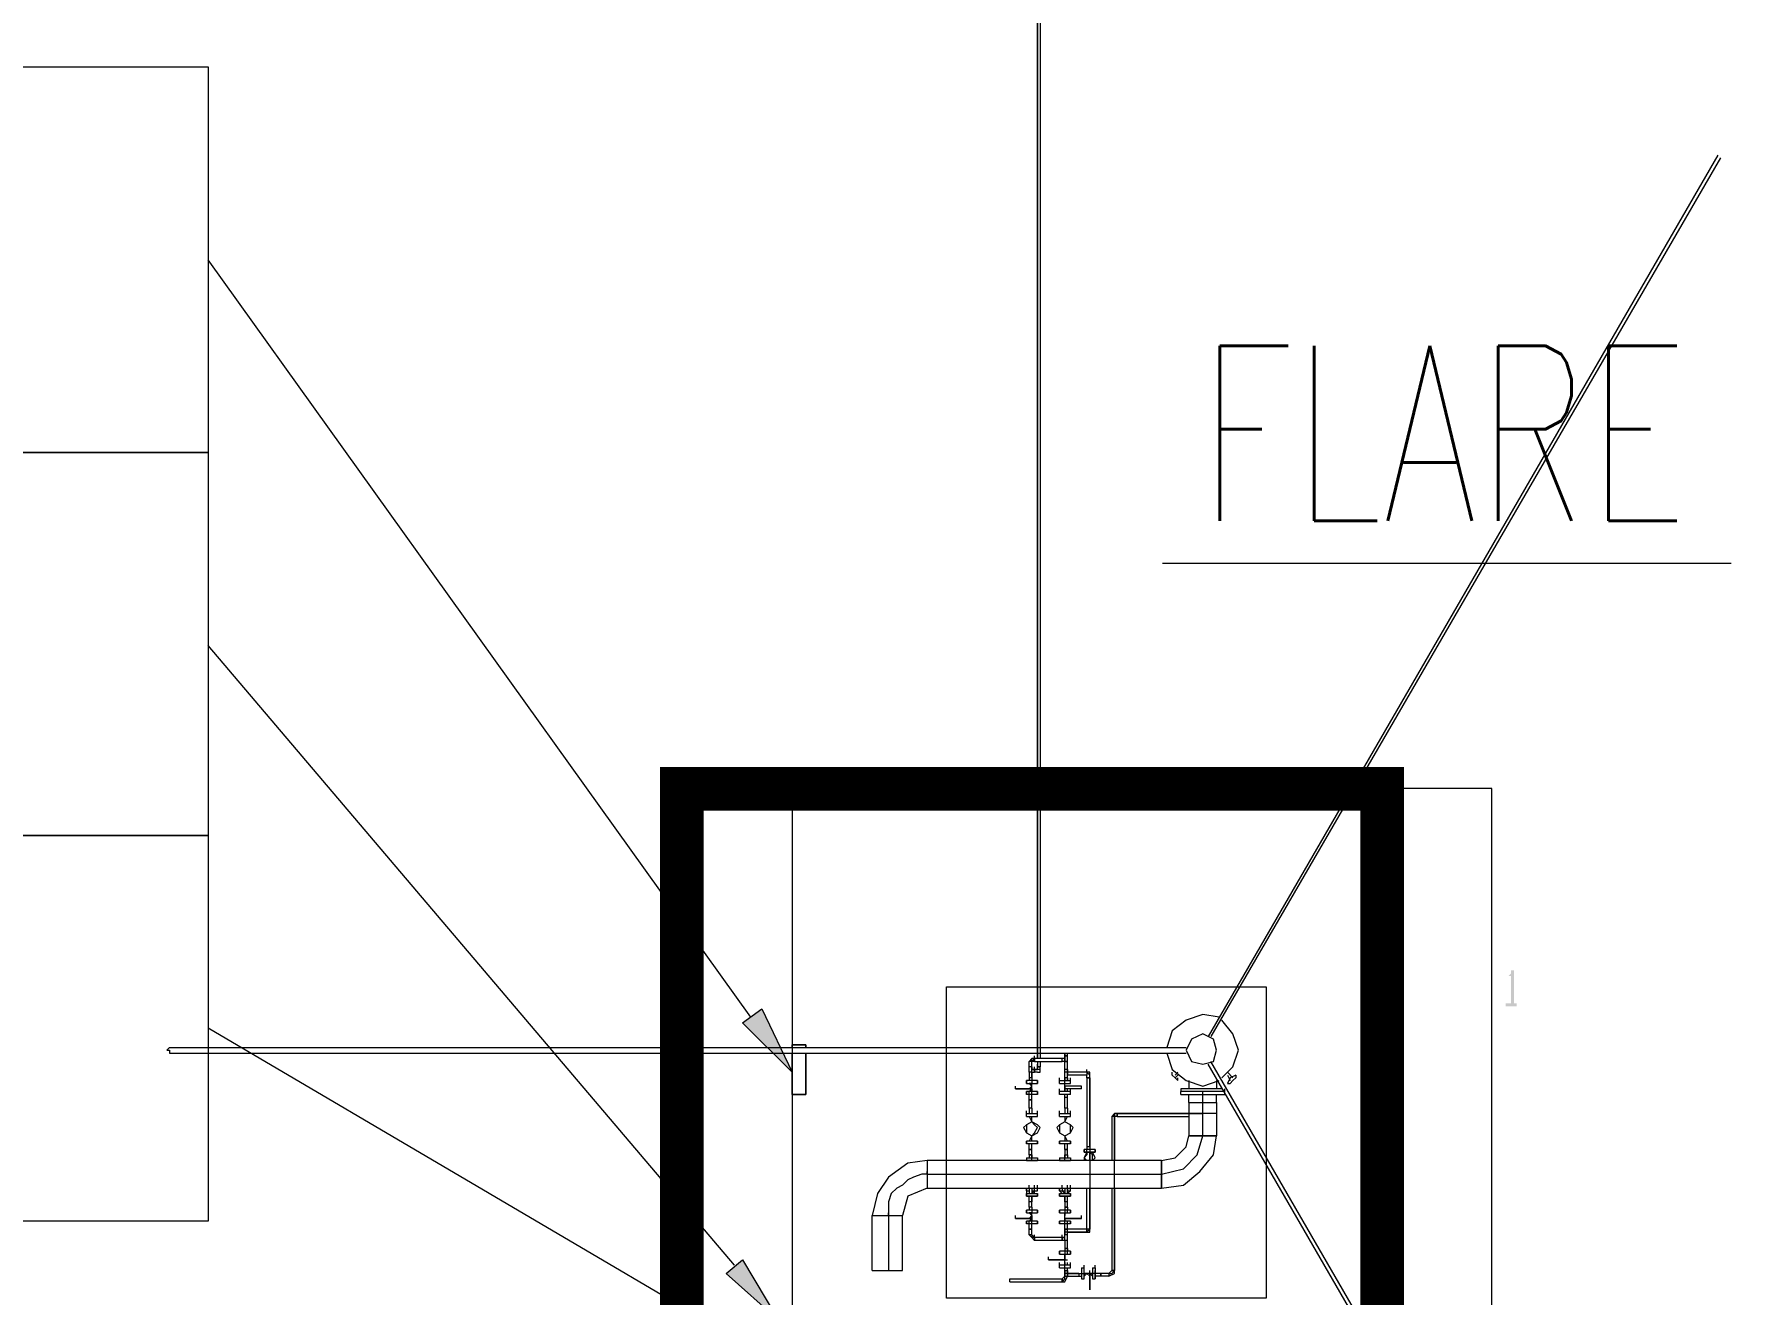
# Model space of a CAD drawing. Header units: inches. Extents: x -1128 to 651, y 96 to 845.
# Drawn here: x -930.64 to -913.14, y 730.48 to 743.47 of the extents above; entities that cross this region are included whole.
import ezdxf
from ezdxf.enums import TextEntityAlignment as Align

# ---------------------------------------------------------------- set-up
doc = ezdxf.new("R2010")
doc.units = ezdxf.units.IN
doc.header["$MEASUREMENT"] = 0
doc.linetypes.add('DIVIDE', pattern=[1.25, 0.5, -0.25, 0, -0.25, 0, -0.25])
for name, color, linetype, lineweight in [('Cables', 7, 'Continuous', 0), ('Equipment', 7, 'Continuous', 0), ('Layout', 6, 'Continuous', 18)]:
    doc.layers.add(name, color=color, linetype=linetype, lineweight=lineweight)
doc.layers.add('Layer 1', color=7, linetype='Continuous')
doc.styles.add('HZTXT', font='txt_qlt.shx', dxfattribs={"width": 0.7, "bigfont": 'hztxt.shx'})

msp = doc.modelspace()

# ---------------------------------------------------------------- hatches: boundary and pattern name
at = {"layer": 'Layer 1', "true_color": 0xffffff}
h = msp.add_hatch(color=7, dxfattribs=at)
edge = h.paths.add_edge_path()
edge.add_spline(control_points=[(-916.831, 733.79), (-916.831, 733.79), (-916.831, 733.478), (-916.831, 733.478), (-916.831, 733.478), (-916.774, 733.478), (-916.774, 733.478), (-916.774, 733.478), (-916.802, 733.478), (-916.802, 733.478), (-916.802, 733.478), (-916.802, 733.648), (-916.802, 733.648), (-916.802, 733.648), (-916.717, 733.648), (-916.717, 733.648), (-916.717, 733.648), (-916.802, 733.648), (-916.802, 733.648), (-916.802, 733.648), (-916.802, 733.79), (-916.802, 733.79), (-916.802, 733.79), (-916.774, 733.79), (-916.774, 733.79), (-916.774, 733.79), (-916.831, 733.79), (-916.831, 733.79)], knot_values=[0, 0, 0, 0, 1, 1, 1, 2, 2, 2, 3, 3, 3, 4, 4, 4, 5, 5, 5, 6, 6, 6, 7, 7, 7, 8, 8, 8, 9, 9, 9, 9], degree=3, periodic=0)
h = msp.add_hatch(color=7, dxfattribs=at)
edge = h.paths.add_edge_path()
edge.add_spline(control_points=[(-915.382, 733.818), (-915.382, 733.818), (-915.411, 733.818), (-915.411, 733.818), (-915.411, 733.818), (-915.411, 733.79), (-915.411, 733.79), (-915.411, 733.79), (-915.439, 733.762), (-915.439, 733.762), (-915.439, 733.762), (-915.467, 733.762), (-915.467, 733.762), (-915.467, 733.762), (-915.439, 733.762), (-915.439, 733.762), (-915.439, 733.762), (-915.411, 733.762), (-915.411, 733.762), (-915.411, 733.762), (-915.411, 733.733), (-915.411, 733.733), (-915.411, 733.733), (-915.411, 733.478), (-915.411, 733.478), (-915.411, 733.478), (-915.439, 733.478), (-915.439, 733.478), (-915.439, 733.478), (-915.467, 733.478), (-915.467, 733.478), (-915.467, 733.478), (-915.467, 733.449), (-915.467, 733.449), (-915.467, 733.449), (-915.354, 733.449), (-915.354, 733.449), (-915.354, 733.449), (-915.354, 733.478), (-915.354, 733.478), (-915.354, 733.478), (-915.382, 733.478), (-915.382, 733.478), (-915.382, 733.478), (-915.382, 733.818), (-915.382, 733.818)], knot_values=[0, 0, 0, 0, 1, 1, 1, 2, 2, 2, 3, 3, 3, 4, 4, 4, 5, 5, 5, 6, 6, 6, 7, 7, 7, 8, 8, 8, 9, 9, 9, 10, 10, 10, 11, 11, 11, 12, 12, 12, 13, 13, 13, 14, 14, 14, 15, 15, 15, 15], degree=3, periodic=0)
at = {"layer": 'Layer 1', "lineweight": 0}
for points in [[(-923.135, 733.421), (-922.823, 732.768), (-923.334, 733.279)], [(-923.334, 730.836), (-922.965, 730.212), (-923.505, 730.694)]]:
    msp.add_hatch(color=0, dxfattribs=at).paths.add_polyline_path(points)

# ---------------------------------------------------------------- linework, layer by layer
at = {"layer": 'Cables', "color": 0, "lineweight": 0}
for points in [[(-920.295, 732.91), (-920.295, 752.721)], [(-920.295, 752.721), (-920.295, 732.966)], [(-920.267, 752.721), (-920.267, 732.966)]]:
    msp.add_lwpolyline(points, dxfattribs=at)
at = {"layer": 'Equipment', "color": 0}
for points in [[(-913.281, 742.225), (-918.535, 733.137)], [(-913.252, 742.196), (-918.506, 733.137)], [(-922.823, 723.055), (-915.609, 723.055), (-915.609, 735.693), (-922.823, 735.693), (-922.823, 723.055)], [(-918.591, 733.364), (-918.762, 733.307), (-918.904, 733.194), (-918.961, 733.023)], [(-918.421, 733.336), (-918.591, 733.364), (-918.762, 733.307), (-918.904, 733.194), (-918.961, 733.023)], [(-918.421, 733.336), (-918.591, 733.364)], [(-918.392, 732.711), (-918.279, 732.824), (-918.222, 732.995), (-918.279, 733.165), (-918.392, 733.307)], [(-918.392, 732.711), (-918.279, 732.824), (-918.222, 732.995), (-918.279, 733.165), (-918.392, 733.307)], [(-918.449, 732.995), (-918.478, 733.108), (-918.591, 733.165), (-918.705, 733.108), (-918.762, 732.995), (-918.705, 732.881), (-918.591, 732.853), (-918.478, 732.881), (-918.449, 732.995), (-918.478, 733.108), (-918.591, 733.165), (-918.705, 733.108), (-918.762, 732.995), (-918.705, 732.881), (-918.591, 732.853), (-918.478, 732.881), (-918.449, 732.995)], [(-918.961, 732.966), (-918.904, 732.796), (-918.762, 732.682), (-918.591, 732.626), (-918.421, 732.682)], [(-918.961, 732.966), (-918.904, 732.796), (-918.762, 732.682), (-918.591, 732.626), (-918.421, 732.682)], [(-920.352, 732.824), (-920.352, 732.881), (-920.381, 732.881)], [(-920.352, 732.824), (-920.381, 732.824), (-920.381, 732.881)], [(-920.381, 732.768), (-920.381, 732.824)], [(-920.352, 732.824), (-920.381, 732.824)], [(-920.352, 732.768), (-920.352, 732.711), (-920.381, 732.711)], [(-920.352, 732.768), (-920.381, 732.768), (-920.381, 732.711)], [(-920.352, 732.768), (-920.381, 732.768)], [(-920.352, 732.824), (-920.352, 732.881)], [(-920.352, 732.768), (-920.352, 732.824)], [(-920.352, 732.824), (-920.352, 732.796), (-920.324, 732.796)], [(-920.324, 732.796), (-920.352, 732.796)], [(-920.352, 732.768), (-920.352, 732.796)], [(-920.352, 732.768), (-920.352, 732.796)], [(-920.352, 732.711), (-920.352, 732.768)], [(-920.352, 732.768), (-920.324, 732.768)], [(-920.324, 732.796), (-920.324, 732.824)], [(-920.324, 732.768), (-920.324, 732.796)], [(-920.324, 732.796), (-920.295, 732.796)], [(-920.324, 732.796), (-920.324, 732.768)], [(-920.295, 732.768), (-920.267, 732.768), (-920.267, 732.796), (-920.324, 732.796)], [(-920.295, 732.768), (-920.324, 732.768)], [(-920.295, 732.881), (-920.295, 732.824)], [(-920.295, 732.824), (-920.295, 732.853)], [(-920.295, 732.824), (-920.295, 732.853)], [(-920.295, 732.796), (-920.295, 732.824), (-920.267, 732.824)], [(-920.267, 732.824), (-920.295, 732.824)], [(-920.267, 732.796), (-920.295, 732.796)], [(-920.295, 732.768), (-920.267, 732.768), (-920.267, 732.796)], [(-920.267, 732.881), (-920.267, 732.824)], [(-920.267, 732.796), (-920.267, 732.824)], [(-920.011, 732.796), (-920.011, 732.881), (-919.983, 732.881)], [(-919.983, 732.796), (-920.011, 732.796), (-920.011, 732.881)], [(-920.011, 732.711), (-920.011, 732.796)], [(-920.011, 732.711), (-920.011, 732.796)], [(-919.983, 732.796), (-920.011, 732.796)], [(-919.983, 732.768), (-920.011, 732.768)], [(-919.983, 732.796), (-919.983, 732.881)], [(-919.983, 732.768), (-919.983, 732.796)], [(-919.983, 732.796), (-919.983, 732.768)], [(-919.983, 732.739), (-919.983, 732.768)], [(-919.983, 732.739), (-919.983, 732.768)], [(-919.784, 732.768), (-919.983, 732.768), (-919.983, 732.739)], [(-919.784, 732.768), (-919.784, 732.739), (-919.983, 732.739)], [(-919.784, 732.768), (-919.983, 732.768)], [(-919.983, 732.711), (-919.983, 732.739)], [(-919.784, 732.768), (-919.784, 732.796)], [(-919.756, 732.711), (-919.756, 732.739), (-919.784, 732.768), (-919.784, 732.739)], [(-919.784, 732.711), (-919.756, 732.711), (-919.756, 732.768), (-919.784, 732.768)], [(-919.784, 732.711), (-919.784, 732.739)], [(-919.756, 732.711), (-919.756, 732.739)], [(-918.904, 732.739), (-918.904, 732.768)], [(-918.847, 732.682), (-918.875, 732.711), (-918.904, 732.739)], [(-918.847, 732.682), (-918.875, 732.711), (-918.904, 732.739)], [(-918.847, 732.768), (-918.875, 732.739)], [(-918.847, 732.739), (-918.875, 732.711)], [(-913.281, 723.765), (-918.535, 732.853)], [(-913.252, 723.793), (-918.506, 732.881)], [(-918.336, 732.768), (-918.279, 732.711)], [(-918.251, 732.739), (-918.307, 732.711), (-918.336, 732.654)], [(-918.336, 732.739), (-918.307, 732.682)], [(-920.522, 732.597), (-920.522, 732.626)], [(-920.295, 732.682), (-920.409, 732.682)], [(-920.409, 732.682), (-920.409, 732.654)], [(-920.409, 732.654), (-920.409, 732.682)], [(-920.409, 732.654), (-920.352, 732.654)], [(-920.409, 732.654), (-920.295, 732.654)], [(-920.409, 732.654), (-920.295, 732.654)], [(-920.409, 732.54), (-920.409, 732.569)], [(-920.295, 732.569), (-920.409, 732.569)], [(-920.409, 732.569), (-920.409, 732.54)], [(-920.352, 732.711), (-920.381, 732.711)], [(-920.381, 732.711), (-920.381, 732.682)], [(-920.352, 732.54), (-920.352, 732.654), (-920.381, 732.654)], [(-920.352, 732.626), (-920.381, 732.654)], [(-920.352, 732.597), (-920.381, 732.597), (-920.352, 732.626)], [(-920.352, 732.597), (-920.381, 732.569)], [(-920.381, 732.54), (-920.381, 732.569)], [(-920.352, 732.711), (-920.352, 732.654), (-920.295, 732.654)], [(-920.352, 732.711), (-920.352, 732.682)], [(-920.352, 732.626), (-920.352, 732.654)], [(-920.352, 732.597), (-920.352, 732.626)], [(-920.352, 732.597), (-920.352, 732.626)], [(-920.352, 732.597), (-920.352, 732.569)], [(-920.352, 732.54), (-920.352, 732.569)], [(-920.295, 732.682), (-920.295, 732.654)], [(-920.295, 732.654), (-920.295, 732.682)], [(-920.295, 732.54), (-920.295, 732.569)], [(-920.295, 732.569), (-920.295, 732.54)], [(-920.068, 732.682), (-920.068, 732.711)], [(-920.068, 732.682), (-919.955, 732.682)], [(-920.068, 732.654), (-920.068, 732.682)], [(-920.068, 732.682), (-919.955, 732.682)], [(-920.068, 732.682), (-920.011, 732.682)], [(-920.068, 732.654), (-919.955, 732.654)], [(-920.068, 732.569), (-920.068, 732.597)], [(-919.955, 732.569), (-920.068, 732.569)], [(-919.955, 732.569), (-920.068, 732.569)], [(-920.068, 732.54), (-920.068, 732.569)], [(-919.983, 732.711), (-920.011, 732.711)], [(-920.011, 732.682), (-920.011, 732.711)], [(-920.011, 732.711), (-920.011, 732.682), (-919.955, 732.682)], [(-919.983, 732.711), (-920.011, 732.711)], [(-920.011, 732.711), (-920.011, 732.682)], [(-920.011, 732.569), (-920.011, 732.682), (-919.983, 732.682)], [(-920.011, 732.626), (-920.011, 732.654)], [(-920.011, 732.626), (-920.011, 732.654)], [(-920.011, 732.626), (-920.011, 732.654)], [(-920.011, 732.626), (-920.011, 732.654)], [(-920.011, 732.597), (-920.011, 732.626)], [(-920.011, 732.626), (-920.011, 732.597)], [(-919.841, 732.626), (-920.011, 732.626)], [(-920.011, 732.597), (-920.011, 732.569)], [(-920.011, 732.597), (-920.011, 732.569)], [(-919.841, 732.597), (-920.011, 732.597)], [(-919.983, 732.569), (-920.011, 732.569)], [(-919.983, 732.682), (-919.983, 732.711)], [(-919.983, 732.711), (-919.983, 732.682)], [(-919.983, 732.569), (-919.983, 732.597)], [(-919.955, 732.682), (-919.955, 732.711)], [(-919.955, 732.654), (-919.955, 732.682)], [(-919.955, 732.569), (-919.955, 732.597)], [(-919.955, 732.54), (-919.955, 732.569)], [(-919.841, 732.597), (-919.841, 732.626)], [(-919.756, 732.711), (-919.756, 732.001), (-919.784, 732.001)], [(-919.756, 732.711), (-919.784, 732.711), (-919.784, 732.001)], [(-919.756, 732.001), (-919.756, 732.711)], [(-918.847, 732.682), (-918.847, 732.711)], [(-918.392, 732.597), (-918.818, 732.597)], [(-918.818, 732.597), (-918.818, 732.569)], [(-918.591, 732.455), (-918.591, 732.569), (-918.818, 732.569)], [(-918.818, 732.54), (-918.818, 732.569)], [(-918.364, 732.569), (-918.818, 732.569)], [(-918.733, 732.682), (-918.733, 732.597)], [(-918.364, 732.569), (-918.591, 732.569)], [(-918.449, 732.682), (-918.449, 732.597)], [(-918.364, 732.569), (-918.364, 732.597)], [(-918.364, 732.54), (-918.364, 732.569)], [(-918.336, 732.654), (-918.307, 732.654)], [(-920.352, 732.398), (-920.352, 732.54), (-920.409, 732.54)], [(-920.295, 732.54), (-920.409, 732.54)], [(-920.295, 732.54), (-920.409, 732.54)], [(-920.381, 732.484), (-920.381, 732.54)], [(-920.352, 732.54), (-920.381, 732.54)], [(-920.352, 732.398), (-920.352, 732.484), (-920.381, 732.484)], [(-920.352, 732.398), (-920.381, 732.398), (-920.381, 732.484)], [(-920.381, 732.484), (-920.352, 732.484)], [(-920.352, 732.398), (-920.381, 732.398)], [(-920.381, 732.398), (-920.381, 732.342)], [(-920.295, 732.54), (-920.352, 732.54)], [(-920.352, 732.484), (-920.352, 732.54)], [(-920.352, 732.398), (-920.352, 732.342), (-920.295, 732.342)], [(-920.352, 732.398), (-920.352, 732.342)], [(-920.011, 732.512), (-920.011, 732.54), (-920.068, 732.54)], [(-919.955, 732.54), (-920.068, 732.54)], [(-919.955, 732.54), (-920.011, 732.54)], [(-920.011, 732.512), (-920.011, 732.54)], [(-920.011, 732.398), (-920.011, 732.512), (-919.983, 732.512)], [(-919.983, 732.398), (-920.011, 732.398), (-920.011, 732.512)], [(-920.011, 732.512), (-919.983, 732.512)], [(-920.011, 732.398), (-920.011, 732.342), (-919.955, 732.342)], [(-919.983, 732.398), (-920.011, 732.398)], [(-920.011, 732.398), (-920.011, 732.342)], [(-919.983, 732.512), (-919.983, 732.54)], [(-919.983, 732.398), (-919.983, 732.512)], [(-919.983, 732.398), (-919.983, 732.342)], [(-918.818, 732.54), (-918.364, 732.54)], [(-918.733, 732.455), (-918.733, 732.54)], [(-918.733, 732.455), (-918.449, 732.455)], [(-918.733, 732.455), (-918.449, 732.455), (-918.449, 732.342)], [(-918.733, 732.455), (-918.733, 732.342)], [(-918.591, 732.114), (-918.591, 732.455)], [(-918.449, 732.455), (-918.449, 732.54)], [(-920.267, 732.2), (-920.295, 732.228), (-920.352, 732.256), (-920.409, 732.228), (-920.437, 732.2), (-920.409, 732.143), (-920.352, 732.114), (-920.295, 732.143), (-920.267, 732.2)], [(-920.409, 732.342), (-920.409, 732.37)], [(-920.409, 732.342), (-920.295, 732.342)], [(-920.409, 732.342), (-920.352, 732.342)], [(-920.409, 732.342), (-920.295, 732.342)], [(-920.409, 732.313), (-920.409, 732.342)], [(-920.409, 732.313), (-920.295, 732.313)], [(-920.295, 732.2), (-920.324, 732.228), (-920.352, 732.256), (-920.409, 732.228), (-920.409, 732.143), (-920.352, 732.114), (-920.324, 732.143), (-920.295, 732.2)], [(-920.381, 732.313), (-920.352, 732.256), (-920.352, 732.313)], [(-920.295, 732.342), (-920.295, 732.37)], [(-920.295, 732.313), (-920.295, 732.342)], [(-919.926, 732.2), (-919.955, 732.228), (-920.011, 732.256), (-920.068, 732.228), (-920.096, 732.2), (-920.068, 732.143), (-920.011, 732.114), (-919.955, 732.143), (-919.926, 732.2)], [(-920.068, 732.342), (-920.068, 732.37)], [(-920.068, 732.342), (-919.955, 732.342)], [(-920.068, 732.313), (-920.068, 732.342)], [(-920.068, 732.342), (-919.955, 732.342)], [(-920.068, 732.342), (-920.011, 732.342)], [(-920.068, 732.313), (-919.955, 732.313)], [(-919.955, 732.2), (-919.955, 732.228), (-920.011, 732.256), (-920.068, 732.228), (-920.068, 732.143), (-920.011, 732.114), (-919.955, 732.143), (-919.955, 732.2)], [(-920.011, 732.313), (-920.011, 732.256), (-919.983, 732.313)], [(-919.955, 732.342), (-919.955, 732.37)], [(-919.955, 732.313), (-919.955, 732.342)], [(-919.472, 732.342), (-919.5, 732.342), (-919.5, 732.313), (-919.528, 732.313)], [(-919.472, 732.313), (-919.472, 732.342), (-919.5, 732.342), (-919.528, 732.313)], [(-919.5, 730.723), (-919.5, 732.313), (-919.528, 732.313)], [(-919.528, 732.313), (-919.528, 731.859)], [(-919.5, 732.313), (-919.5, 732.342)], [(-919.5, 732.313), (-919.5, 731.859)], [(-919.472, 732.313), (-919.5, 732.313)], [(-919.472, 732.342), (-918.62, 732.342)], [(-919.472, 732.342), (-919.472, 732.313), (-918.733, 732.313)], [(-918.733, 732.342), (-919.472, 732.342)], [(-918.449, 732.342), (-918.733, 732.342)], [(-918.733, 732.342), (-918.733, 732.114)], [(-918.62, 732.342), (-918.591, 732.342)], [(-918.591, 732.342), (-918.591, 732.37)], [(-918.449, 732.342), (-918.449, 732.114)], [(-920.409, 732.029), (-920.409, 732.058)], [(-920.295, 732.058), (-920.409, 732.058)], [(-920.409, 732.058), (-920.409, 732.029)], [(-920.352, 731.972), (-920.352, 732.029), (-920.409, 732.029)], [(-920.295, 732.029), (-920.409, 732.029)], [(-920.295, 732.029), (-920.409, 732.029)], [(-920.352, 732.058), (-920.352, 732.114), (-920.381, 732.058)], [(-920.381, 731.972), (-920.381, 732.029)], [(-920.295, 732.029), (-920.352, 732.029)], [(-920.352, 731.972), (-920.352, 732.029)], [(-920.295, 732.029), (-920.295, 732.058)], [(-920.295, 732.058), (-920.295, 732.029)], [(-920.068, 732.029), (-920.068, 732.058)], [(-919.955, 732.058), (-920.068, 732.058)], [(-920.068, 732.058), (-920.068, 732.029)], [(-920.011, 731.972), (-920.011, 732.029), (-920.068, 732.029)], [(-919.955, 732.029), (-920.068, 732.029)], [(-919.955, 732.029), (-920.068, 732.029)], [(-919.983, 732.058), (-920.011, 732.114), (-920.011, 732.058)], [(-919.955, 732.029), (-920.011, 732.029)], [(-920.011, 731.972), (-920.011, 732.029)], [(-919.983, 731.972), (-919.983, 732.029)], [(-919.955, 732.029), (-919.955, 732.058)], [(-919.955, 732.058), (-919.955, 732.029)], [(-919.017, 731.717), (-918.79, 731.774), (-918.648, 731.916), (-918.591, 732.114)], [(-919.017, 731.575), (-918.79, 731.603), (-918.62, 731.745), (-918.478, 731.916), (-918.449, 732.114)], [(-919.017, 731.859), (-918.875, 731.887), (-918.762, 732.001), (-918.733, 732.114)], [(-918.449, 732.114), (-918.733, 732.114)], [(-918.733, 732.114), (-918.449, 732.114)], [(-918.591, 732.114), (-918.591, 732.143)], [(-921.431, 731.859), (-921.63, 731.83), (-921.829, 731.688), (-921.942, 731.518), (-921.999, 731.291)], [(-921.431, 731.859), (-921.431, 731.575), (-919.017, 731.575)], [(-919.017, 731.859), (-921.431, 731.859)], [(-920.409, 731.887), (-920.409, 731.859)], [(-920.409, 731.887), (-920.295, 731.887)], [(-920.409, 731.859), (-920.295, 731.859)], [(-920.381, 731.972), (-920.352, 731.972)], [(-920.352, 731.916), (-920.352, 731.972), (-920.381, 731.972)], [(-920.352, 731.916), (-920.381, 731.916), (-920.381, 731.972)], [(-920.381, 731.916), (-920.381, 731.887)], [(-920.381, 731.916), (-920.352, 731.916)], [(-920.352, 731.916), (-920.352, 731.972)], [(-920.352, 731.916), (-920.352, 731.887)], [(-920.352, 731.859), (-920.352, 731.916)], [(-920.295, 731.887), (-920.295, 731.859)], [(-920.068, 731.887), (-920.068, 731.859)], [(-920.068, 731.887), (-919.955, 731.887)], [(-920.068, 731.859), (-919.955, 731.859)], [(-920.011, 731.972), (-920.011, 731.916), (-919.983, 731.916)], [(-919.983, 731.972), (-920.011, 731.972), (-920.011, 731.916)], [(-920.011, 731.972), (-919.983, 731.972)], [(-920.011, 731.916), (-920.011, 731.887)], [(-920.011, 731.916), (-919.983, 731.916)], [(-920.011, 731.859), (-920.011, 731.916)], [(-919.983, 731.916), (-919.983, 731.972)], [(-919.983, 731.916), (-919.983, 731.887)], [(-919.955, 731.887), (-919.955, 731.859)], [(-919.812, 731.944), (-919.812, 731.972)], [(-919.699, 731.972), (-919.812, 731.972)], [(-919.812, 731.972), (-919.812, 731.944)], [(-919.784, 731.944), (-919.756, 731.944), (-919.812, 731.944)], [(-919.784, 731.944), (-919.812, 731.944)], [(-919.727, 731.859), (-919.699, 731.887), (-919.727, 731.944), (-919.784, 731.944), (-919.812, 731.887), (-919.812, 731.859)], [(-919.727, 731.859), (-919.727, 731.916), (-919.756, 731.944), (-919.784, 731.944), (-919.784, 731.916), (-919.812, 731.887), (-919.784, 731.859)], [(-919.812, 731.944), (-919.756, 731.944)], [(-919.756, 732.001), (-919.784, 732.001)], [(-919.784, 732.001), (-919.784, 731.972)], [(-919.784, 731.944), (-919.784, 731.972)], [(-919.756, 732.001), (-919.756, 731.944), (-919.699, 731.944)], [(-919.756, 732.001), (-919.756, 731.972)], [(-919.756, 731.944), (-919.756, 731.83)], [(-919.756, 731.916), (-919.756, 731.944)], [(-919.699, 731.944), (-919.756, 731.944)], [(-919.756, 731.916), (-919.756, 731.944)], [(-919.756, 731.887), (-919.756, 731.916)], [(-919.699, 731.944), (-919.727, 731.944)], [(-919.699, 731.944), (-919.699, 731.972)], [(-919.699, 731.972), (-919.699, 731.944)], [(-919.017, 731.575), (-919.017, 731.859)], [(-919.017, 731.859), (-919.017, 731.575)], [(-921.431, 731.717), (-921.488, 731.717), (-921.573, 731.688), (-921.63, 731.66), (-921.687, 731.603), (-921.744, 731.575), (-921.801, 731.518), (-921.829, 731.433), (-921.829, 731.291)], [(-921.431, 731.717), (-919.017, 731.717)], [(-919.756, 731.774), (-919.756, 731.149), (-919.784, 731.149), (-919.784, 731.575)], [(-919.756, 731.83), (-919.756, 731.774)], [(-919.017, 731.717), (-919.017, 731.745)], [(-921.431, 731.575), (-921.63, 731.49), (-921.687, 731.291)], [(-920.409, 731.575), (-920.409, 731.546), (-920.381, 731.546), (-920.381, 731.518)], [(-920.409, 731.546), (-920.409, 731.575)], [(-920.409, 731.546), (-920.409, 731.518), (-920.381, 731.518)], [(-920.409, 731.518), (-920.409, 731.49)], [(-920.409, 731.518), (-920.295, 731.518)], [(-920.409, 731.49), (-920.409, 731.518)], [(-920.381, 731.575), (-920.381, 731.603)], [(-920.381, 731.575), (-920.381, 731.546)], [(-920.381, 731.575), (-920.381, 731.518)], [(-920.352, 731.546), (-920.324, 731.546), (-920.324, 731.575)], [(-920.352, 731.518), (-920.324, 731.546), (-920.295, 731.546), (-920.295, 731.575)], [(-920.352, 731.575), (-920.352, 731.518)], [(-920.352, 731.518), (-920.324, 731.518), (-920.324, 731.546), (-920.295, 731.546)], [(-920.324, 731.575), (-920.324, 731.603)], [(-920.295, 731.575), (-920.295, 731.603)], [(-920.295, 731.546), (-920.295, 731.575)], [(-920.295, 731.518), (-920.295, 731.49)], [(-920.295, 731.49), (-920.295, 731.518)], [(-920.068, 731.575), (-920.068, 731.546), (-920.04, 731.546), (-920.011, 731.518)], [(-920.068, 731.546), (-920.068, 731.575)], [(-920.068, 731.546), (-920.04, 731.518), (-920.011, 731.518)], [(-920.068, 731.49), (-920.068, 731.518)], [(-920.068, 731.518), (-920.068, 731.49)], [(-920.068, 731.518), (-919.955, 731.518)], [(-920.04, 731.575), (-920.04, 731.603)], [(-920.04, 731.575), (-920.04, 731.546), (-920.011, 731.546)], [(-920.011, 731.575), (-920.011, 731.518)], [(-919.983, 731.575), (-919.983, 731.603)], [(-919.983, 731.546), (-919.983, 731.575)], [(-919.983, 731.518), (-919.983, 731.546), (-919.955, 731.546), (-919.955, 731.575)], [(-919.983, 731.575), (-919.983, 731.518)], [(-919.983, 731.518), (-919.955, 731.546)], [(-919.955, 731.575), (-919.955, 731.603)], [(-919.955, 731.546), (-919.955, 731.575)], [(-919.955, 731.49), (-919.955, 731.518)], [(-919.955, 731.518), (-919.955, 731.49)], [(-919.756, 731.149), (-919.756, 731.575)], [(-919.528, 731.575), (-919.528, 730.723)], [(-919.5, 731.575), (-919.5, 730.723)], [(-920.409, 731.49), (-920.295, 731.49)], [(-920.295, 731.348), (-920.409, 731.348)], [(-920.409, 731.348), (-920.409, 731.319)], [(-920.409, 731.319), (-920.409, 731.348)], [(-920.381, 731.433), (-920.381, 731.49)], [(-920.352, 731.376), (-920.352, 731.433), (-920.381, 731.433)], [(-920.352, 731.376), (-920.381, 731.376), (-920.381, 731.433)], [(-920.352, 731.433), (-920.381, 731.433)], [(-920.352, 731.376), (-920.381, 731.376)], [(-920.381, 731.376), (-920.381, 731.348)], [(-920.352, 731.49), (-920.352, 731.433)], [(-920.352, 731.433), (-920.352, 731.49)], [(-920.352, 731.376), (-920.352, 731.433)], [(-920.352, 731.376), (-920.352, 731.319), (-920.295, 731.319)], [(-920.352, 731.376), (-920.352, 731.348)], [(-920.295, 731.348), (-920.295, 731.319)], [(-920.295, 731.319), (-920.295, 731.348)], [(-920.068, 731.49), (-919.955, 731.49)], [(-919.955, 731.348), (-920.068, 731.348)], [(-920.068, 731.348), (-920.068, 731.319)], [(-920.068, 731.319), (-920.068, 731.348)], [(-920.011, 731.49), (-920.011, 731.433)], [(-920.011, 731.433), (-920.011, 731.49)], [(-919.983, 731.433), (-920.011, 731.433)], [(-920.011, 731.433), (-920.011, 731.376), (-919.983, 731.376)], [(-919.983, 731.433), (-920.011, 731.433), (-920.011, 731.376)], [(-920.011, 731.376), (-920.011, 731.319), (-919.955, 731.319)], [(-919.983, 731.376), (-920.011, 731.376)], [(-920.011, 731.376), (-920.011, 731.348)], [(-919.983, 731.433), (-919.983, 731.49)], [(-919.983, 731.376), (-919.983, 731.433)], [(-919.983, 731.376), (-919.983, 731.348)], [(-919.983, 731.319), (-919.983, 731.348)], [(-919.955, 731.348), (-919.955, 731.319)], [(-919.955, 731.319), (-919.955, 731.348)], [(-921.999, 731.291), (-921.687, 731.291)], [(-921.999, 730.723), (-921.999, 731.291)], [(-921.999, 731.291), (-921.687, 731.291)], [(-921.829, 731.291), (-921.829, 731.319)], [(-921.829, 731.291), (-921.829, 731.319)], [(-921.829, 731.291), (-921.829, 730.723)], [(-921.687, 730.723), (-921.687, 731.291)], [(-920.522, 731.262), (-920.522, 731.291)], [(-920.409, 731.319), (-920.352, 731.319)], [(-920.409, 731.319), (-920.295, 731.319)], [(-920.409, 731.319), (-920.295, 731.319)], [(-920.409, 731.206), (-920.409, 731.234)], [(-920.295, 731.234), (-920.409, 731.234)], [(-920.409, 731.234), (-920.409, 731.206)], [(-920.352, 731.149), (-920.352, 731.206), (-920.409, 731.206)], [(-920.295, 731.206), (-920.409, 731.206)], [(-920.295, 731.206), (-920.409, 731.206)], [(-920.352, 731.206), (-920.352, 731.319), (-920.381, 731.319)], [(-920.352, 731.291), (-920.381, 731.319)], [(-920.352, 731.262), (-920.381, 731.262), (-920.352, 731.291), (-920.352, 731.262)], [(-920.352, 731.262), (-920.381, 731.234)], [(-920.381, 731.206), (-920.381, 731.234)], [(-920.381, 731.149), (-920.381, 731.206)], [(-920.352, 731.206), (-920.381, 731.206)], [(-920.381, 731.149), (-920.352, 731.149)], [(-920.352, 731.092), (-920.352, 731.149), (-920.381, 731.149)], [(-920.352, 731.092), (-920.381, 731.092), (-920.381, 731.149)], [(-920.352, 731.291), (-920.352, 731.319)], [(-920.352, 731.291), (-920.352, 731.319)], [(-920.352, 731.262), (-920.352, 731.291)], [(-920.352, 731.262), (-920.352, 731.234)], [(-920.352, 731.206), (-920.352, 731.234)], [(-920.295, 731.206), (-920.352, 731.206)], [(-920.352, 731.149), (-920.352, 731.206)], [(-920.352, 731.092), (-920.352, 731.149)], [(-920.295, 731.206), (-920.295, 731.234)], [(-920.295, 731.234), (-920.295, 731.206)], [(-920.068, 731.319), (-920.011, 731.319)], [(-920.068, 731.319), (-919.955, 731.319)], [(-920.068, 731.319), (-919.955, 731.319)], [(-919.955, 731.234), (-920.068, 731.234)], [(-920.068, 731.234), (-920.068, 731.206)], [(-920.068, 731.206), (-920.068, 731.234)], [(-919.955, 731.206), (-920.068, 731.206)], [(-920.011, 731.149), (-920.011, 731.206), (-920.068, 731.206)], [(-919.955, 731.206), (-920.068, 731.206)], [(-920.011, 731.206), (-920.011, 731.319), (-919.983, 731.319)], [(-920.011, 731.262), (-920.011, 731.291)], [(-920.011, 731.262), (-920.011, 731.291)], [(-920.011, 731.262), (-920.011, 731.291)], [(-920.011, 731.262), (-920.011, 731.234)], [(-920.011, 731.262), (-920.011, 731.234)], [(-920.011, 731.206), (-920.011, 731.234)], [(-919.983, 731.206), (-920.011, 731.206)], [(-919.955, 731.206), (-920.011, 731.206)], [(-920.011, 731.149), (-920.011, 731.206)], [(-920.011, 731.149), (-920.011, 731.177)], [(-920.011, 731.149), (-920.011, 731.092)], [(-920.011, 731.092), (-920.011, 731.149)], [(-919.983, 731.149), (-920.011, 731.149)], [(-920.011, 731.149), (-919.983, 731.149)], [(-919.983, 731.206), (-919.983, 731.234)], [(-919.983, 731.149), (-919.983, 731.206)], [(-919.983, 731.149), (-919.983, 731.177)], [(-919.784, 731.12), (-919.983, 731.12), (-919.983, 731.149)], [(-919.784, 731.12), (-919.784, 731.149), (-919.983, 731.149)], [(-919.983, 731.12), (-919.983, 731.149)], [(-919.983, 731.12), (-919.983, 731.149)], [(-919.983, 731.12), (-919.983, 731.149)], [(-919.955, 731.234), (-919.955, 731.206)], [(-919.955, 731.206), (-919.955, 731.234)], [(-919.841, 731.262), (-919.841, 731.291)], [(-919.784, 731.149), (-919.784, 731.177)], [(-919.784, 731.12), (-919.784, 731.149)], [(-919.784, 731.12), (-919.784, 731.149)], [(-919.756, 731.149), (-919.784, 731.12)], [(-919.756, 731.149), (-919.784, 731.149), (-919.784, 731.12), (-919.756, 731.12), (-919.756, 731.149)], [(-919.756, 731.149), (-919.756, 731.177)], [(-920.352, 731.092), (-920.381, 731.092)], [(-920.381, 731.092), (-920.352, 731.064), (-920.324, 731.035)], [(-920.352, 731.092), (-920.352, 731.12)], [(-920.352, 731.092), (-920.352, 731.064), (-920.324, 731.064)], [(-920.352, 731.092), (-920.324, 731.064)], [(-920.324, 731.064), (-920.324, 731.092)], [(-920.324, 731.064), (-920.324, 731.092)], [(-920.324, 731.064), (-920.324, 731.035)], [(-920.04, 731.064), (-920.324, 731.064), (-920.324, 731.035)], [(-920.04, 731.064), (-920.04, 731.035), (-920.324, 731.035)], [(-920.04, 731.064), (-920.324, 731.064)], [(-920.04, 731.064), (-920.04, 731.092)], [(-920.04, 731.064), (-920.011, 731.064)], [(-920.04, 731.035), (-920.04, 731.064)], [(-920.011, 731.064), (-920.04, 731.064)], [(-920.011, 731.035), (-920.04, 731.035)], [(-920.011, 731.092), (-920.011, 731.12)], [(-919.983, 731.12), (-920.011, 731.12)], [(-920.011, 731.035), (-920.011, 731.092)], [(-919.983, 731.092), (-920.011, 731.092)], [(-920.011, 731.064), (-920.011, 731.092)], [(-919.983, 731.092), (-920.011, 731.092)], [(-920.011, 731.035), (-920.011, 731.064)], [(-920.011, 731.035), (-920.011, 731.064)], [(-920.011, 731.035), (-920.011, 730.95), (-919.983, 730.95)], [(-919.983, 731.035), (-920.011, 731.035), (-920.011, 730.95)], [(-919.983, 731.035), (-920.011, 731.035)], [(-919.983, 731.12), (-919.784, 731.12)], [(-919.983, 731.092), (-919.983, 731.12)], [(-919.983, 731.035), (-919.983, 731.092)], [(-919.983, 730.95), (-919.983, 731.035)], [(-920.182, 730.836), (-920.182, 730.865)], [(-919.955, 730.922), (-920.068, 730.922)], [(-920.068, 730.922), (-920.068, 730.893)], [(-920.068, 730.893), (-920.068, 730.922)], [(-920.068, 730.893), (-920.011, 730.893)], [(-920.068, 730.893), (-919.955, 730.893)], [(-920.068, 730.893), (-919.955, 730.893)], [(-920.068, 730.78), (-920.068, 730.808)], [(-920.011, 730.95), (-920.011, 730.893), (-919.955, 730.893)], [(-919.983, 730.95), (-920.011, 730.95)], [(-920.011, 730.95), (-920.011, 730.922)], [(-920.011, 730.78), (-920.011, 730.893), (-919.983, 730.893)], [(-920.011, 730.836), (-920.011, 730.865)], [(-920.011, 730.836), (-920.011, 730.865)], [(-920.011, 730.808), (-920.011, 730.836), (-919.983, 730.836)], [(-920.011, 730.808), (-920.011, 730.836), (-919.983, 730.836)], [(-920.011, 730.808), (-920.011, 730.78)], [(-920.011, 730.808), (-920.011, 730.78)], [(-919.983, 730.95), (-919.983, 730.922)], [(-919.983, 730.893), (-919.983, 730.922)], [(-919.983, 730.78), (-919.983, 730.808)], [(-919.955, 730.922), (-919.955, 730.893)], [(-919.955, 730.893), (-919.955, 730.922)], [(-919.955, 730.78), (-919.955, 730.808)], [(-921.999, 730.723), (-921.687, 730.723)], [(-920.579, 730.609), (-920.04, 730.609), (-920.04, 730.638)], [(-920.579, 730.609), (-920.579, 730.638), (-920.04, 730.638)], [(-920.011, 730.723), (-920.011, 730.78), (-920.068, 730.78)], [(-920.068, 730.751), (-920.068, 730.78)], [(-919.955, 730.78), (-920.068, 730.78)], [(-919.955, 730.78), (-920.068, 730.78)], [(-920.068, 730.751), (-919.955, 730.751)], [(-920.04, 730.609), (-920.011, 730.638), (-920.011, 730.666), (-919.983, 730.666)], [(-920.04, 730.638), (-920.04, 730.609), (-920.011, 730.609), (-919.983, 730.666)], [(-920.04, 730.638), (-920.011, 730.666)], [(-919.955, 730.78), (-920.011, 730.78)], [(-919.983, 730.78), (-920.011, 730.78)], [(-920.011, 730.723), (-920.011, 730.751)], [(-920.011, 730.723), (-919.983, 730.723)], [(-920.011, 730.723), (-920.011, 730.666)], [(-920.011, 730.723), (-919.983, 730.723)], [(-920.011, 730.666), (-920.011, 730.723)], [(-920.011, 730.666), (-920.011, 730.694)], [(-920.011, 730.666), (-920.011, 730.694)], [(-919.983, 730.694), (-920.011, 730.694)], [(-920.011, 730.666), (-919.983, 730.666), (-919.983, 730.694)], [(-919.983, 730.723), (-919.983, 730.751)], [(-919.983, 730.694), (-919.983, 730.723)], [(-919.983, 730.723), (-919.983, 730.694)], [(-919.983, 730.694), (-919.869, 730.694), (-919.869, 730.666)], [(-919.983, 730.694), (-919.983, 730.666), (-919.869, 730.666)], [(-919.869, 730.694), (-919.983, 730.694)], [(-919.983, 730.666), (-919.983, 730.694)], [(-919.983, 730.666), (-919.983, 730.694)], [(-919.955, 730.751), (-919.955, 730.78)], [(-919.869, 730.694), (-919.812, 730.694), (-919.812, 730.751)], [(-919.869, 730.694), (-919.869, 730.666)], [(-919.869, 730.694), (-919.841, 730.694)], [(-919.869, 730.666), (-919.841, 730.666)], [(-919.841, 730.751), (-919.841, 730.638)], [(-919.841, 730.751), (-919.812, 730.751)], [(-919.841, 730.638), (-919.812, 730.638)], [(-919.812, 730.751), (-919.812, 730.78)], [(-919.812, 730.638), (-919.812, 730.751)], [(-919.812, 730.638), (-919.812, 730.751)], [(-919.812, 730.638), (-919.812, 730.694)], [(-919.699, 730.694), (-919.812, 730.694), (-919.812, 730.666)], [(-919.784, 730.694), (-919.812, 730.666)], [(-919.784, 730.694), (-919.812, 730.694)], [(-919.812, 730.638), (-919.812, 730.666)], [(-919.756, 730.694), (-919.756, 730.666), (-919.784, 730.694)], [(-919.756, 730.694), (-919.784, 730.694)], [(-919.756, 730.694), (-919.756, 730.723)], [(-919.756, 730.694), (-919.727, 730.666)], [(-919.756, 730.694), (-919.727, 730.694)], [(-919.727, 730.751), (-919.727, 730.638)], [(-919.727, 730.751), (-919.699, 730.751)], [(-919.727, 730.638), (-919.699, 730.638)], [(-919.699, 730.751), (-919.699, 730.78)], [(-919.699, 730.751), (-919.699, 730.638)], [(-919.699, 730.751), (-919.699, 730.694)], [(-919.699, 730.751), (-919.699, 730.638)], [(-919.699, 730.694), (-919.699, 730.723)], [(-919.642, 730.694), (-919.699, 730.694), (-919.699, 730.638)], [(-919.642, 730.694), (-919.699, 730.694)], [(-919.699, 730.694), (-919.699, 730.666)], [(-919.699, 730.666), (-919.699, 730.694)], [(-919.642, 730.666), (-919.699, 730.666)], [(-919.699, 730.638), (-919.699, 730.666)], [(-919.642, 730.666), (-919.642, 730.694)], [(-919.557, 730.694), (-919.642, 730.694), (-919.642, 730.666)], [(-919.557, 730.694), (-919.557, 730.666), (-919.642, 730.666)], [(-919.557, 730.694), (-919.642, 730.694)], [(-919.557, 730.694), (-919.528, 730.694), (-919.5, 730.723)], [(-919.557, 730.666), (-919.5, 730.694), (-919.5, 730.723)], [(-919.557, 730.694), (-919.528, 730.723)], [(-919.557, 730.694), (-919.557, 730.666)], [(-919.528, 730.723), (-919.5, 730.723)], [(-919.5, 730.723), (-919.528, 730.723)], [(-919.5, 730.723), (-919.5, 730.751)], [(-920.579, 730.609), (-920.04, 730.609)], [(-919.756, 730.524), (-919.756, 730.552)]]:
    msp.add_lwpolyline(points, dxfattribs=at)
for points, knots in [([(-920.522, 732.597), (-920.522, 732.597), (-920.352, 732.597), (-920.352, 732.597), (-920.352, 732.597), (-920.522, 732.597), (-920.522, 732.597)], [0, 0, 0, 0, 1, 1, 1, 2, 2, 2, 2]), ([(-919.756, 731.887), (-919.756, 731.887), (-919.756, 731.916), (-919.756, 731.916), (-919.756, 731.916), (-919.756, 731.887), (-919.756, 731.887), (-919.756, 731.887), (-919.756, 731.859), (-919.756, 731.859), (-919.756, 731.859), (-919.756, 731.887), (-919.756, 731.887)], [0, 0, 0, 0, 1, 1, 1, 2, 2, 2, 3, 3, 3, 4, 4, 4, 4]), ([(-920.295, 731.49), (-920.295, 731.49), (-920.409, 731.49), (-920.409, 731.49), (-920.409, 731.49), (-920.295, 731.49), (-920.295, 731.49)], [0, 0, 0, 0, 1, 1, 1, 2, 2, 2, 2]), ([(-919.955, 731.49), (-919.955, 731.49), (-920.068, 731.49), (-920.068, 731.49), (-920.068, 731.49), (-919.955, 731.49), (-919.955, 731.49)], [0, 0, 0, 0, 1, 1, 1, 2, 2, 2, 2]), ([(-920.522, 731.262), (-920.522, 731.262), (-920.352, 731.262), (-920.352, 731.262), (-920.352, 731.262), (-920.522, 731.262), (-920.522, 731.262)], [0, 0, 0, 0, 1, 1, 1, 2, 2, 2, 2]), ([(-920.011, 731.291), (-920.011, 731.291), (-920.011, 731.319), (-920.011, 731.319), (-920.011, 731.319), (-920.011, 731.291), (-920.011, 731.291)], [0, 0, 0, 0, 1, 1, 1, 2, 2, 2, 2]), ([(-919.841, 731.262), (-919.841, 731.262), (-920.011, 731.262), (-920.011, 731.262), (-920.011, 731.262), (-919.841, 731.262), (-919.841, 731.262)], [0, 0, 0, 0, 1, 1, 1, 2, 2, 2, 2]), ([(-920.182, 730.836), (-920.182, 730.836), (-920.011, 730.836), (-920.011, 730.836), (-920.011, 730.836), (-920.182, 730.836), (-920.182, 730.836)], [0, 0, 0, 0, 1, 1, 1, 2, 2, 2, 2]), ([(-920.011, 730.836), (-920.011, 730.836), (-920.011, 730.893), (-920.011, 730.893), (-920.011, 730.893), (-920.011, 730.836), (-920.011, 730.836)], [0, 0, 0, 0, 1, 1, 1, 2, 2, 2, 2])]:
    msp.add_open_spline(points, degree=3, knots=knots, dxfattribs=at)
at = {"layer": 'Layer 1', "color": 0, "lineweight": 5}
for points in [[(-944.691, 743.134), (-928.844, 743.134), (-928.844, 739.158), (-944.691, 739.158), (-944.691, 743.134)], [(-944.691, 739.158), (-928.844, 739.158), (-928.844, 735.21), (-944.691, 735.21), (-944.691, 739.158)], [(-944.691, 735.21), (-928.844, 735.21), (-928.844, 731.234), (-944.691, 731.234), (-944.691, 735.21)], [(-929.241, 733.023), (-929.27, 732.995), (-929.241, 732.995), (-929.241, 732.966)], [(-929.241, 733.023), (-929.27, 732.995), (-929.241, 732.995), (-929.241, 732.966)]]:
    msp.add_lwpolyline(points, dxfattribs=at)
at = {"layer": 'Layer 1', "color": 0, "lineweight": 0}
for points in [[(-923.249, 733.336), (-928.844, 741.146)], [(-923.419, 730.78), (-928.844, 737.17)], [(-921.232, 733.648), (-917.938, 733.648), (-917.938, 730.439), (-921.232, 730.439), (-921.232, 733.648)], [(-923.135, 733.421), (-922.823, 732.768), (-923.334, 733.279), (-923.135, 733.421)], [(-923.05, 729.814), (-928.844, 733.222)], [(-929.241, 733.023), (-918.762, 733.023)], [(-929.241, 732.966), (-918.762, 732.966)], [(-922.823, 732.54), (-922.823, 732.966)], [(-922.823, 732.966), (-922.823, 732.54)], [(-922.681, 733.052), (-922.681, 733.023)], [(-922.681, 733.023), (-922.681, 733.052)], [(-920.324, 732.91), (-920.352, 732.91), (-920.381, 732.881)], [(-920.352, 732.881), (-920.352, 732.91)], [(-920.352, 732.881), (-920.324, 732.91)], [(-920.352, 732.881), (-920.352, 732.91)], [(-920.324, 732.91), (-920.324, 732.938)], [(-920.324, 732.91), (-920.324, 732.938)], [(-920.324, 732.881), (-920.324, 732.91)], [(-920.04, 732.91), (-920.324, 732.91), (-920.324, 732.881)], [(-920.04, 732.881), (-920.04, 732.91), (-920.324, 732.91)], [(-920.295, 732.966), (-920.295, 732.91)], [(-920.267, 732.966), (-920.267, 732.91)], [(-920.011, 732.91), (-920.04, 732.91)], [(-920.04, 732.881), (-920.04, 732.91)], [(-920.011, 732.91), (-920.04, 732.91)], [(-920.011, 732.938), (-920.011, 732.966)], [(-920.011, 732.966), (-920.011, 732.938)], [(-920.011, 732.966), (-919.983, 732.966)], [(-920.011, 732.938), (-920.011, 732.966)], [(-920.011, 732.938), (-919.983, 732.938)], [(-920.011, 732.938), (-920.011, 732.881)], [(-919.983, 732.938), (-920.011, 732.938)], [(-920.011, 732.91), (-920.011, 732.938)], [(-920.011, 732.881), (-920.011, 732.91)], [(-920.011, 732.881), (-920.011, 732.91)], [(-919.983, 732.938), (-919.983, 732.966)], [(-919.983, 732.881), (-919.983, 732.938)], [(-920.352, 732.881), (-920.381, 732.881)], [(-920.324, 732.881), (-920.352, 732.881)], [(-920.324, 732.881), (-920.04, 732.881)], [(-920.011, 732.881), (-920.04, 732.881)], [(-919.983, 732.881), (-920.011, 732.881)], [(-918.251, 732.739), (-918.251, 732.711)], [(-918.251, 732.711), (-918.279, 732.682), (-918.307, 732.654)], [(-921.431, 731.859), (-921.431, 731.575)], [(-921.431, 731.717), (-921.431, 731.745)], [(-921.431, 731.717), (-921.431, 731.745)], [(-923.334, 730.836), (-922.965, 730.212), (-923.505, 730.694), (-923.334, 730.836)]]:
    msp.add_lwpolyline(points, dxfattribs=at)
for points in [[(-922.823, 733.023), (-922.823, 733.023), (-922.823, 733.052), (-922.823, 733.052), (-922.823, 733.052), (-922.823, 733.023), (-922.823, 733.023)], [(-922.823, 733.052), (-922.823, 733.052), (-922.681, 733.052), (-922.681, 733.052), (-922.681, 733.052), (-922.823, 733.052), (-922.823, 733.052)], [(-922.681, 732.966), (-922.681, 732.966), (-922.681, 732.54), (-922.681, 732.54), (-922.681, 732.54), (-922.681, 732.966), (-922.681, 732.966)], [(-922.681, 732.54), (-922.681, 732.54), (-922.823, 732.54), (-922.823, 732.54), (-922.823, 732.54), (-922.681, 732.54), (-922.681, 732.54)], [(-919.756, 730.524), (-919.756, 730.524), (-919.756, 730.694), (-919.756, 730.694), (-919.756, 730.694), (-919.756, 730.524), (-919.756, 730.524)]]:
    msp.add_open_spline(points, degree=3, knots=[0, 0, 0, 0, 1, 1, 1, 2, 2, 2, 2], dxfattribs=at)
at = {"layer": 'Layout'}
msp.add_line((-919.005, 738.016), (-913.144, 738.016), dxfattribs=at)
at = {"layer": 'Layout', "linetype": 'Continuous'}
msp.add_line((-923.857, 731.5), (-923.857, 731.498), dxfattribs=at)
at = {"layer": 'Layout', "linetype": 'DIVIDE', "ltscale": 2, "const_width": 0.451}
msp.add_lwpolyline([(-923.961, 723.055), (-916.741, 723.055), (-916.741, 735.69), (-923.961, 735.69), (-923.961, 723.055)], dxfattribs=at)

# ---------------------------------------------------------------- texts
at = {"color": 0, "lineweight": 0, "style": 'HZTXT', "width": 0.7}
msp.add_text('FLARE', height=1.805, dxfattribs=at).set_placement((-916.114, 738.453), align=Align.CENTER)

doc.saveas('drawing.dxf')
